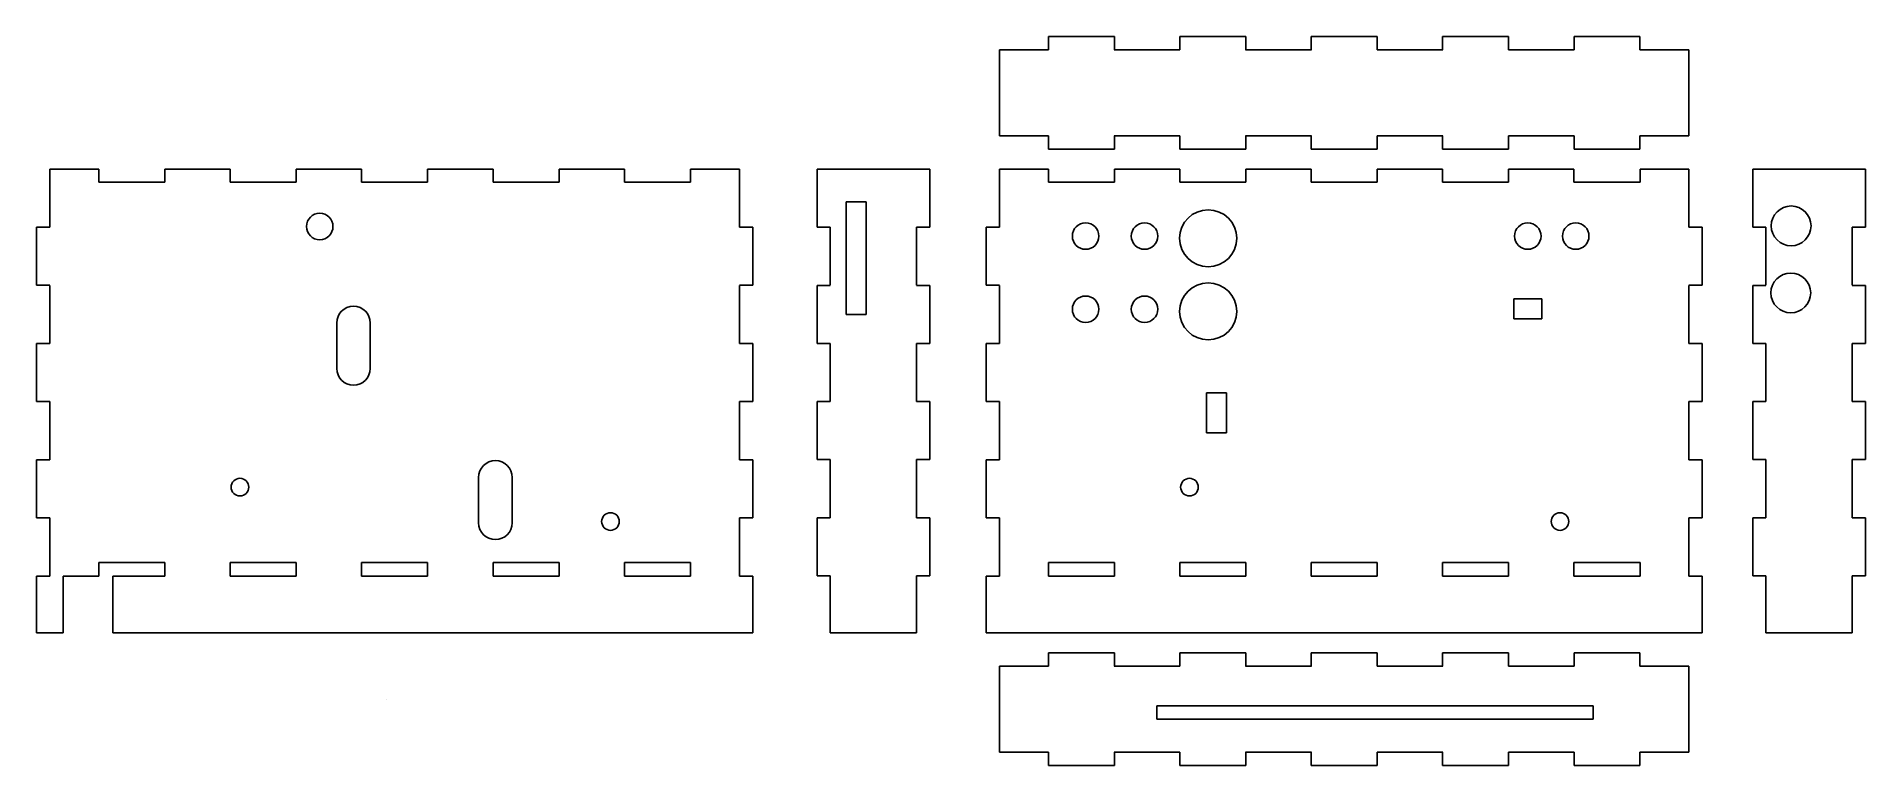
# Model space of a CAD drawing. Header units: millimetres. Extents: x 8 to 284, y -50 to 60.
import ezdxf

# ---------------------------------------------------------------- set-up
doc = ezdxf.new("R2010")
doc.units = ezdxf.units.MM
doc.layers.get('0').update_dxf_attribs({"color": 18, "lineweight": 25, "true_color": 0x000000})

msp = doc.modelspace()

# ---------------------------------------------------------------- linework, layer by layer
for p, q in [((153.2, 58), (160.61, 58)), ((153.2, 45), (153.2, 58)), ((160.6, 58), (160.6, 60)), ((160.6, 60), (170.54, 60)), ((170.52, 58), (180.43, 58)), ((170.54, 60), (170.54, 58)), ((180.41, 58), (180.41, 60)), ((180.41, 60), (190.35, 60)), ((190.34, 58), (200.25, 58)), ((190.35, 60), (190.35, 58)), ((200.23, 58), (200.23, 60)), ((200.23, 60), (210.17, 60)), ((210.16, 58), (220.07, 58)), ((210.17, 60), (210.17, 58)), ((220.05, 58), (220.05, 60)), ((220.05, 60), (229.99, 60)), ((229.97, 58), (239.88, 58)), ((229.99, 60), (229.99, 58)), ((239.87, 58), (239.87, 60)), ((239.87, 60), (249.81, 60)), ((249.79, 58), (257.2, 58)), ((249.81, 60), (249.81, 58)), ((257.2, 58), (257.2, 45)), ((153.2, 45), (160.61, 45)), ((160.6, 45), (160.6, 43)), ((170.52, 45), (180.43, 45)), ((170.54, 43), (170.54, 45)), ((180.41, 45), (180.41, 43)), ((190.34, 45), (200.25, 45)), ((190.35, 43), (190.35, 45)), ((200.23, 45), (200.23, 43)), ((210.16, 45), (220.07, 45)), ((210.17, 43), (210.17, 45)), ((220.05, 45), (220.05, 43)), ((229.97, 45), (239.88, 45)), ((229.99, 43), (229.99, 45)), ((239.87, 45), (239.87, 43)), ((249.79, 45), (257.2, 45)), ((249.81, 43), (249.81, 45)), ((160.6, 43), (170.54, 43)), ((180.41, 43), (190.35, 43)), ((200.23, 43), (210.17, 43)), ((220.05, 43), (229.99, 43)), ((239.87, 43), (249.81, 43)), ((10, 31.23), (10, 40)), ((17.38, 40), (10, 40)), ((17.38, 40), (17.38, 38)), ((27.34, 38), (27.34, 40)), ((37.2, 40), (27.34, 40)), ((37.2, 40), (37.2, 38)), ((47.16, 38), (47.16, 40)), ((57.02, 40), (47.16, 40)), ((57.02, 40), (57.02, 38)), ((66.98, 38), (66.98, 40)), ((76.84, 40), (66.98, 40)), ((76.84, 40), (76.84, 38)), ((86.8, 38), (86.8, 40)), ((96.66, 40), (86.8, 40)), ((96.66, 40), (96.66, 38)), ((106.62, 38), (106.62, 40)), ((114, 40), (106.62, 40)), ((114, 31.23), (114, 40)), ((127.7, 40), (125.7, 40)), ((125.7, 40), (125.7, 31.25)), ((127.7, 40), (140.7, 40)), ((140.7, 40), (142.7, 40)), ((142.7, 40), (142.7, 31.25)), ((153.2, 31.23), (153.2, 40)), ((160.59, 40), (153.2, 40)), ((160.59, 40), (160.59, 38)), ((170.55, 38), (170.55, 40)), ((180.4, 40), (170.55, 40)), ((180.4, 40), (180.4, 38)), ((190.36, 38), (190.36, 40)), ((200.22, 40), (190.36, 40)), ((200.22, 40), (200.22, 38)), ((210.18, 38), (210.18, 40)), ((220.04, 40), (210.18, 40)), ((220.04, 40), (220.04, 38)), ((230, 38), (230, 40)), ((239.86, 40), (230, 40)), ((239.86, 40), (239.86, 38)), ((249.82, 38), (249.82, 40)), ((257.2, 40), (249.82, 40)), ((257.2, 31.23), (257.2, 40)), ((268.81, 40), (266.81, 40)), ((266.81, 40), (266.81, 31.25)), ((268.81, 40), (281.81, 40)), ((281.81, 40), (283.81, 40)), ((283.81, 40), (283.81, 31.25)), ((17.38, 38), (27.34, 38)), ((37.2, 38), (47.16, 38)), ((57.02, 38), (66.98, 38)), ((76.84, 38), (86.8, 38)), ((96.66, 38), (106.62, 38)), ((160.59, 38), (170.55, 38)), ((180.4, 38), (190.36, 38)), ((200.22, 38), (210.18, 38)), ((220.04, 38), (230, 38)), ((239.86, 38), (249.82, 38)), ((130.1, 35.06), (130.1, 18.05)), ((130.1, 35.06), (133.1, 35.06)), ((133.1, 35.06), (133.1, 18.05)), ((8, 31.24), (8, 22.46)), ((10, 31.24), (8, 31.24)), ((10, 31.23), (10, 31.23)), ((10, 31.23), (10, 31.23)), ((10, 31.23), (10, 31.23)), ((114, 31.24), (116, 31.24)), ((114, 31.23), (114, 31.23)), ((114, 31.23), (114, 31.23)), ((114, 31.23), (114, 31.23)), ((116, 31.24), (116, 22.46)), ((125.7, 31.25), (127.7, 31.25)), ((127.7, 31.25), (127.7, 22.5)), ((142.7, 31.25), (140.7, 31.25)), ((140.7, 31.25), (140.7, 22.5)), ((151.2, 31.24), (151.2, 22.46)), ((153.2, 31.24), (151.2, 31.24)), ((153.2, 31.23), (153.2, 31.23)), ((153.2, 31.23), (153.2, 31.23)), ((153.2, 31.23), (153.2, 31.23)), ((257.2, 31.24), (259.2, 31.24)), ((257.2, 31.23), (257.2, 31.23)), ((257.2, 31.23), (257.2, 31.23)), ((257.2, 31.23), (257.2, 31.23)), ((259.2, 31.24), (259.2, 22.46)), ((266.81, 31.25), (268.81, 31.25)), ((268.81, 31.25), (268.81, 22.5)), ((283.81, 31.25), (281.81, 31.25)), ((281.81, 31.25), (281.81, 22.5)), ((10, 22.46), (8, 22.46)), ((10, 22.45), (10, 13.69)), ((114, 22.46), (116, 22.46)), ((114, 22.45), (114, 13.69)), ((127.7, 22.45), (125.7, 22.45)), ((125.7, 22.45), (125.7, 13.7)), ((140.7, 22.45), (142.7, 22.45)), ((142.7, 22.45), (142.7, 13.7)), ((153.2, 22.46), (151.2, 22.46)), ((153.2, 22.45), (153.2, 13.69)), ((257.2, 22.46), (259.2, 22.46)), ((257.2, 22.45), (257.2, 13.69)), ((268.81, 22.45), (266.81, 22.45)), ((266.81, 22.45), (266.81, 13.7)), ((281.81, 22.45), (283.81, 22.45)), ((283.81, 22.45), (283.81, 13.7)), ((234.99, 20.4), (230.79, 20.4)), ((230.79, 20.4), (230.79, 17.4)), ((234.99, 17.4), (234.99, 20.4)), ((53.27, 9.91), (53.27, 16.77)), ((58.33, 9.91), (58.33, 16.77)), ((130.1, 18.05), (133.1, 18.05)), ((230.79, 17.4), (234.99, 17.4)), ((8, 13.69), (8, 4.91)), ((10, 13.69), (8, 13.69)), ((114, 13.69), (116, 13.69)), ((116, 13.69), (116, 4.91)), ((125.7, 13.7), (127.7, 13.7)), ((127.7, 13.7), (127.7, 4.9)), ((142.7, 13.7), (140.7, 13.7)), ((140.7, 13.7), (140.7, 4.9)), ((151.2, 13.69), (151.2, 4.91)), ((153.2, 13.69), (151.2, 13.69)), ((257.2, 13.69), (259.2, 13.69)), ((259.2, 13.69), (259.2, 4.91)), ((266.81, 13.7), (268.81, 13.7)), ((268.81, 13.7), (268.81, 4.9)), ((283.81, 13.7), (281.81, 13.7)), ((281.81, 13.7), (281.81, 4.9)), ((187.46, 6.22), (184.46, 6.22)), ((184.46, 6.22), (184.46, 0.22)), ((187.46, 0.22), (187.46, 6.22)), ((10, 4.91), (8, 4.91)), ((10, 4.91), (10, -3.87)), ((114, 4.91), (114, -3.87)), ((114, 4.91), (116, 4.91)), ((127.7, 4.9), (125.7, 4.9)), ((125.7, 4.9), (125.7, -3.85)), ((140.7, 4.9), (142.7, 4.9)), ((142.7, 4.9), (142.7, -3.85)), ((153.2, 4.91), (151.2, 4.91)), ((153.2, 4.91), (153.2, -3.87)), ((257.2, 4.91), (257.2, -3.87)), ((257.2, 4.91), (259.2, 4.91)), ((268.81, 4.9), (266.81, 4.9)), ((266.81, 4.9), (266.81, -3.85)), ((281.81, 4.9), (283.81, 4.9)), ((283.81, 4.9), (283.81, -3.85)), ((184.46, 0.22), (187.46, 0.22)), ((8, -3.86), (8, -12.64)), ((10, -3.86), (8, -3.86)), ((114, -3.86), (116, -3.86)), ((116, -3.86), (116, -12.64)), ((127.7, -3.85), (125.7, -3.85)), ((127.7, -12.65), (127.7, -3.85)), ((140.7, -3.85), (142.7, -3.85)), ((140.7, -12.65), (140.7, -3.85)), ((151.2, -3.86), (151.2, -12.64)), ((153.2, -3.86), (151.2, -3.86)), ((257.2, -3.86), (259.2, -3.86)), ((259.2, -3.86), (259.2, -12.64)), ((268.81, -3.85), (266.81, -3.85)), ((268.81, -12.65), (268.81, -3.85)), ((281.81, -3.85), (283.81, -3.85)), ((281.81, -12.65), (281.81, -3.85)), ((74.67, -6.53), (74.67, -13.39)), ((79.73, -13.39), (79.73, -6.53)), ((10, -12.64), (8, -12.64)), ((10, -12.63), (10, -21.42)), ((114, -12.63), (114, -21.42)), ((114, -12.64), (116, -12.64)), ((127.7, -12.65), (125.7, -12.65)), ((125.7, -12.65), (125.7, -21.4)), ((140.7, -12.65), (142.7, -12.65)), ((142.7, -12.65), (142.7, -21.4)), ((153.2, -12.64), (151.2, -12.64)), ((153.2, -12.63), (153.2, -21.42)), ((257.2, -12.63), (257.2, -21.42)), ((257.2, -12.64), (259.2, -12.64)), ((268.81, -12.65), (266.81, -12.65)), ((266.81, -12.65), (266.81, -21.4)), ((281.81, -12.65), (283.81, -12.65)), ((283.81, -12.65), (283.81, -21.4)), ((8, -21.41), (8, -30)), ((10, -21.41), (8, -21.41)), ((17.38, -21.43), (12, -21.43)), ((12, -21.43), (12, -30)), ((27.34, -19.37), (17.38, -19.37)), ((17.38, -19.37), (17.38, -21.43)), ((27.34, -21.43), (19.5, -21.43)), ((19.5, -21.43), (19.5, -30)), ((27.34, -21.43), (27.34, -19.37)), ((47.16, -19.37), (37.2, -19.37)), ((37.2, -19.37), (37.2, -21.43)), ((37.2, -21.43), (47.16, -21.43)), ((47.16, -21.43), (47.16, -19.37)), ((66.98, -19.37), (57.02, -19.37)), ((57.02, -19.37), (57.02, -21.43)), ((57.02, -21.43), (66.98, -21.43)), ((66.98, -21.43), (66.98, -19.37)), ((86.8, -19.37), (76.84, -19.37)), ((76.84, -19.37), (76.84, -21.43)), ((76.84, -21.43), (86.8, -21.43)), ((86.8, -21.43), (86.8, -19.37)), ((96.66, -19.37), (106.62, -19.37)), ((96.66, -21.43), (96.66, -19.37)), ((106.62, -21.43), (96.66, -21.43)), ((106.62, -19.37), (106.62, -21.43)), ((114, -21.41), (116, -21.41)), ((116, -21.41), (116, -30)), ((127.7, -21.4), (125.7, -21.4)), ((127.7, -30), (127.7, -21.4)), ((140.7, -21.4), (142.7, -21.4)), ((140.7, -30), (140.7, -21.4)), ((151.2, -21.41), (151.2, -30)), ((153.2, -21.41), (151.2, -21.41)), ((170.55, -19.37), (160.59, -19.37)), ((160.59, -19.37), (160.59, -21.43)), ((160.59, -21.43), (170.55, -21.43)), ((170.55, -21.43), (170.55, -19.37)), ((190.36, -19.37), (180.4, -19.37)), ((180.4, -19.37), (180.4, -21.43)), ((180.4, -21.43), (190.36, -21.43)), ((190.36, -21.43), (190.36, -19.37)), ((210.18, -19.37), (200.22, -19.37)), ((200.22, -19.37), (200.22, -21.43)), ((200.22, -21.43), (210.18, -21.43)), ((210.18, -21.43), (210.18, -19.37)), ((230, -19.37), (220.04, -19.37)), ((220.04, -19.37), (220.04, -21.43)), ((220.04, -21.43), (230, -21.43)), ((230, -21.43), (230, -19.37)), ((239.86, -19.37), (249.82, -19.37)), ((239.86, -21.43), (239.86, -19.37)), ((249.82, -21.43), (239.86, -21.43)), ((249.82, -19.37), (249.82, -21.43)), ((257.2, -21.41), (259.2, -21.41)), ((259.2, -21.41), (259.2, -30)), ((268.81, -21.4), (266.81, -21.4)), ((268.81, -30), (268.81, -21.4)), ((281.81, -21.4), (283.81, -21.4)), ((281.81, -30), (281.81, -21.4)), ((12, -30), (8, -30)), ((19.5, -30), (116, -30)), ((140.7, -30), (127.7, -30)), ((151.2, -30), (259.2, -30)), ((281.81, -30), (268.81, -30)), ((160.6, -35), (160.6, -33)), ((160.6, -33), (170.54, -33)), ((170.54, -33), (170.54, -35)), ((180.41, -35), (180.41, -33)), ((180.41, -33), (190.35, -33)), ((190.35, -33), (190.35, -35)), ((200.23, -35), (200.23, -33)), ((200.23, -33), (210.17, -33)), ((210.17, -33), (210.17, -35)), ((220.05, -35), (220.05, -33)), ((220.05, -33), (229.99, -33)), ((229.99, -33), (229.99, -35)), ((239.87, -35), (239.87, -33)), ((239.87, -33), (249.81, -33)), ((249.81, -33), (249.81, -35)), ((249.81, -33), (249.81, -33)), ((153.2, -35), (160.61, -35)), ((153.2, -48), (153.2, -35)), ((170.52, -35), (180.43, -35)), ((190.34, -35), (200.25, -35)), ((210.16, -35), (220.07, -35)), ((229.97, -35), (239.88, -35)), ((249.79, -35), (257.2, -35)), ((257.2, -35), (257.2, -48)), ((60.7, -40), (60.7, -40)), ((176.95, -41), (242.76, -41)), ((176.95, -43), (176.95, -41)), ((242.76, -41), (242.76, -43)), ((242.76, -43), (176.95, -43)), ((153.2, -48), (160.61, -48)), ((160.6, -48), (160.6, -50)), ((170.52, -48), (180.43, -48)), ((170.54, -50), (170.54, -48)), ((180.41, -48), (180.41, -50)), ((190.34, -48), (200.25, -48)), ((190.35, -50), (190.35, -48)), ((200.23, -48), (200.23, -50)), ((210.16, -48), (220.07, -48)), ((210.17, -50), (210.17, -48)), ((220.05, -48), (220.05, -50)), ((229.97, -48), (239.88, -48)), ((229.99, -50), (229.99, -48)), ((239.87, -48), (239.87, -50)), ((249.79, -48), (257.2, -48)), ((249.81, -50), (249.81, -48)), ((160.6, -50), (170.54, -50)), ((180.41, -50), (190.35, -50)), ((200.23, -50), (210.17, -50)), ((220.05, -50), (229.99, -50)), ((239.87, -50), (249.81, -50))]:
    msp.add_line(p, q)
for centre, radius in [((50.7, 31.34), 2), ((184.69, 29.56), 4.3), ((272.61, 31.43), 3), ((166.21, 29.89), 2), ((175.1, 29.89), 2), ((232.89, 29.89), 2), ((240.12, 29.89), 2), ((184.69, 18.52), 4.3), ((272.56, 21.31), 3), ((166.21, 18.84), 2), ((175.1, 18.84), 2), ((38.67, -8), 1.33), ((181.87, -8), 1.33), ((94.55, -13.19), 1.33), ((237.75, -13.19), 1.33)]:
    msp.add_circle(centre, radius)
for centre, start, end in [((55.8, 16.77), 0, 180), ((55.8, 9.91), 180, 0), ((77.2, -6.53), 0, 180), ((77.2, -13.39), 180, 0)]:
    msp.add_arc(centre, 2.53, start, end)

doc.saveas('drawing.dxf')
